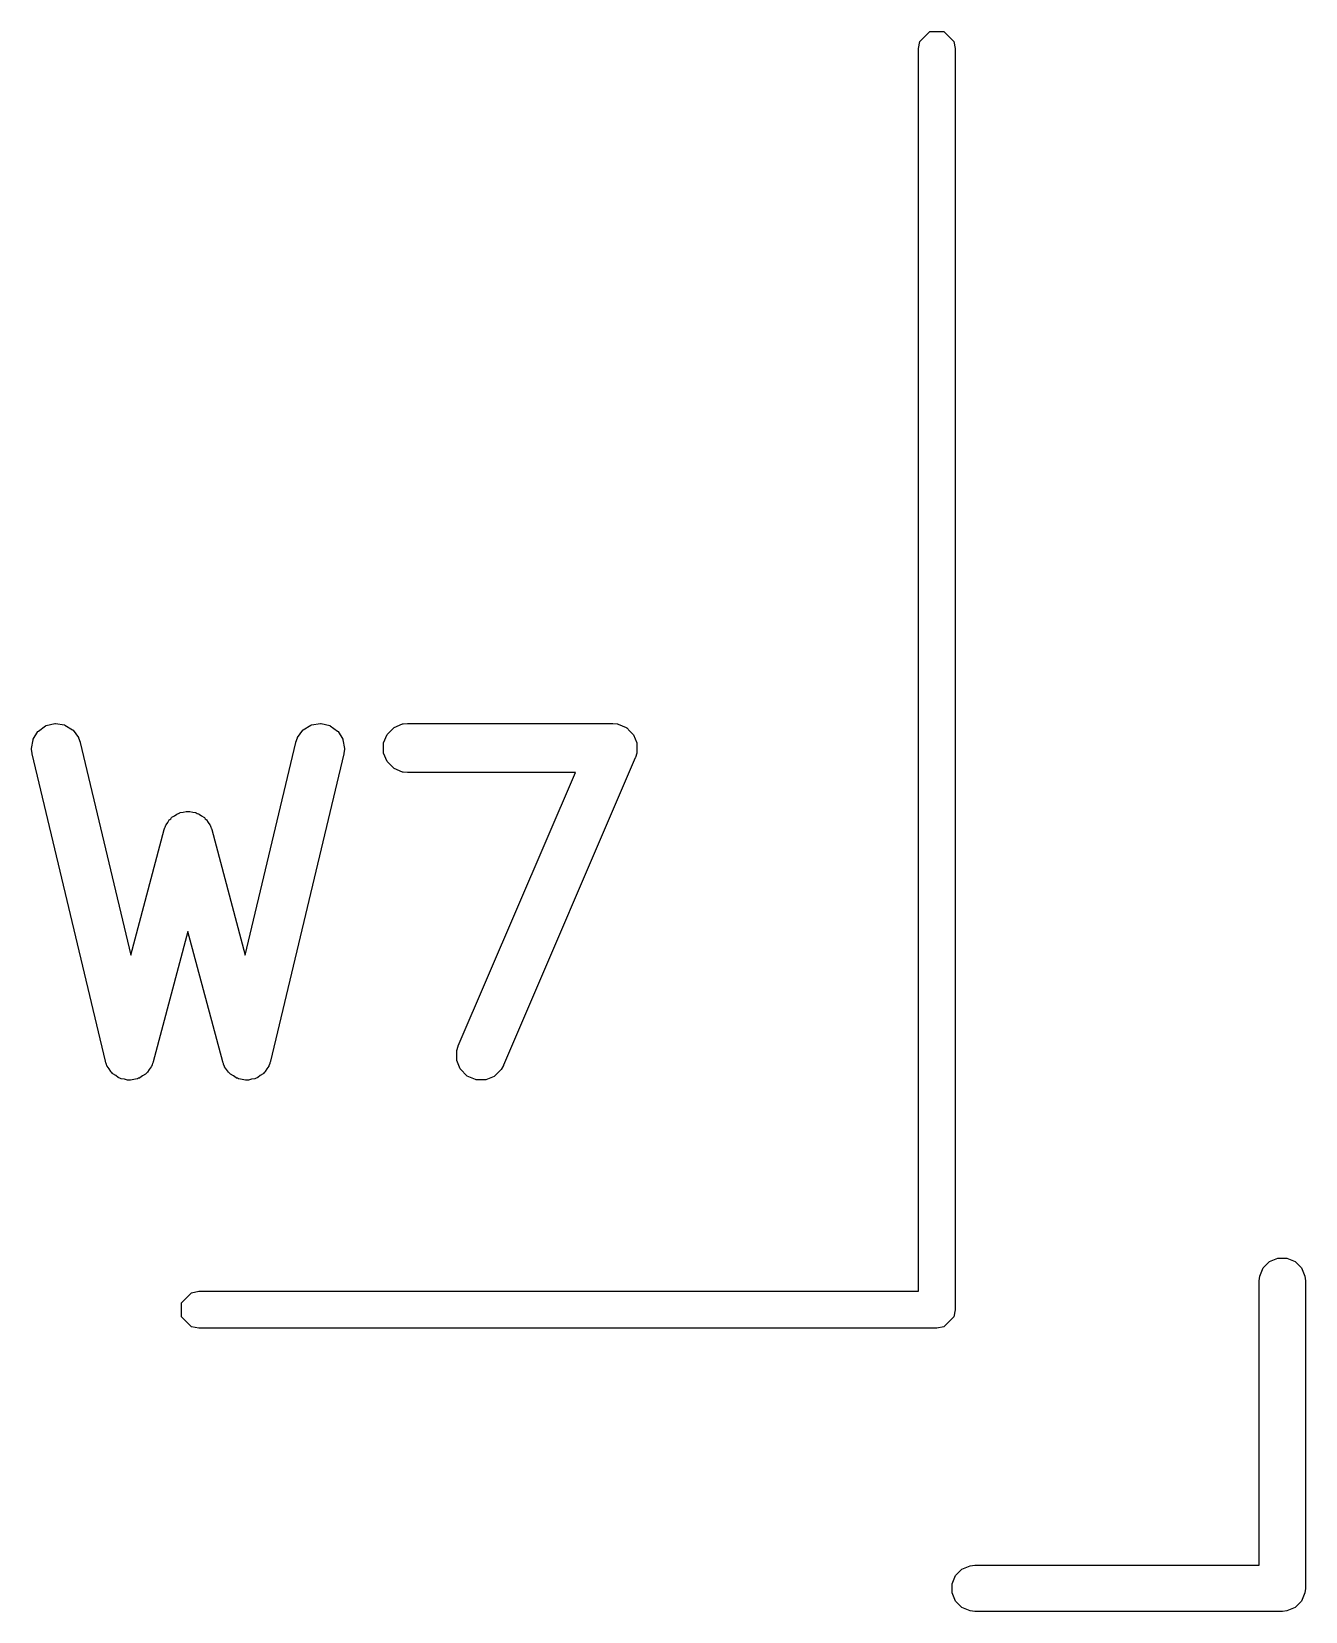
# Model space of a CAD drawing. Header units: millimetres. Extents: x 73 to 173, y -160 to -92.
# Drawn here: x 139.77 to 143.91, y -138.44 to -133.31 of the extents above; entities that cross this region are included whole.
import ezdxf

# ---------------------------------------------------------------- set-up
doc = ezdxf.new("R2010")
doc.units = ezdxf.units.MM
doc.layers.add('F.Silkscreen', color=41, linetype='CONTINUOUS', true_color=0xf2eda1)

msp = doc.modelspace()

# ---------------------------------------------------------------- linework, layer by layer
at = {"layer": 'F.Silkscreen', "linetype": 'CONTINUOUS'}
for p, q in [((142.656967, -133.341339), (142.689439, -133.308867)), ((142.689439, -133.308867), (142.735361, -133.308867)), ((142.735361, -133.308867), (142.767833, -133.341339)), ((142.6524, -133.3643), (142.656967, -133.341339)), ((142.6524, -137.4043), (142.6524, -133.3643)), ((142.767833, -133.341339), (142.7724, -133.3643)), ((142.7724, -133.3643), (142.7724, -137.4643)), ((139.774456, -135.609408), (139.789792, -135.584486)), ((139.789792, -135.584486), (139.791119, -135.583055)), ((139.791119, -135.583055), (139.814826, -135.565898)), ((139.814826, -135.565898), (139.816599, -135.565085)), ((139.816599, -135.565085), (139.845067, -135.558307)), ((139.845067, -135.558307), (139.847017, -135.558234)), ((139.847017, -135.558234), (139.875912, -135.562867)), ((139.875912, -135.562867), (139.87774, -135.563546)), ((139.87774, -135.563546), (139.902662, -135.578882)), ((139.902662, -135.578882), (139.904093, -135.580209)), ((139.904093, -135.580209), (139.92125, -135.603916)), ((140.633951, -135.603916), (140.651108, -135.580209)), ((140.651108, -135.580209), (140.652539, -135.578882)), ((140.652539, -135.578882), (140.677461, -135.563546)), ((140.677461, -135.563546), (140.679289, -135.562867)), ((140.679289, -135.562867), (140.708184, -135.558234)), ((140.708184, -135.558234), (140.710134, -135.558307)), ((140.710134, -135.558307), (140.738602, -135.565086)), ((140.738602, -135.565086), (140.740375, -135.565899)), ((140.740375, -135.565899), (140.764082, -135.583055)), ((140.764082, -135.583055), (140.765409, -135.584486)), ((140.765409, -135.584486), (140.780745, -135.609408)), ((140.924907, -135.594538), (140.92599, -135.592915)), ((140.92599, -135.592915), (140.946682, -135.572223)), ((140.946682, -135.572223), (140.948305, -135.57114)), ((140.948305, -135.57114), (140.975341, -135.559941)), ((140.975341, -135.559941), (140.976764, -135.559584)), ((140.976764, -135.559584), (140.991396, -135.558143)), ((140.991396, -135.558143), (140.991886, -135.558119)), ((140.991886, -135.558119), (141.658552, -135.558119)), ((141.658552, -135.558119), (141.659042, -135.558143)), ((141.659042, -135.558143), (141.673674, -135.559584)), ((141.673674, -135.559584), (141.675096, -135.55994)), ((141.675096, -135.55994), (141.675125, -135.559952)), ((141.675125, -135.559952), (141.676049, -135.560148)), ((141.676049, -135.560148), (141.689055, -135.565722)), ((141.689055, -135.565722), (141.702134, -135.57114)), ((141.702134, -135.57114), (141.702917, -135.571663)), ((141.702917, -135.571663), (141.702952, -135.571678)), ((141.702952, -135.571678), (141.703365, -135.571962)), ((141.703365, -135.571962), (141.703756, -135.572223)), ((141.703756, -135.572223), (141.70378, -135.572247)), ((141.70378, -135.572247), (141.704555, -135.57278)), ((141.704555, -135.57278), (141.714407, -135.582875)), ((141.714407, -135.582875), (141.714408, -135.582875)), ((141.714408, -135.582875), (141.724448, -135.592915)), ((141.724448, -135.592915), (141.724972, -135.593701)), ((141.724972, -135.593701), (141.724994, -135.593723)), ((141.724994, -135.593723), (141.725253, -135.594121)), ((139.769127, -135.641599), (139.769144, -135.640131)), ((139.771115, -135.656167), (139.769127, -135.641599)), ((139.769144, -135.640131), (139.773777, -135.611236)), ((139.773777, -135.611236), (139.774456, -135.609408)), ((139.92125, -135.603916), (139.921926, -135.605218)), ((139.921926, -135.605218), (139.926716, -135.619118)), ((139.926716, -135.619118), (139.926853, -135.619589)), ((139.926853, -135.619589), (140.091514, -136.311169)), ((140.463684, -136.311169), (140.628348, -135.61959)), ((140.628348, -135.61959), (140.628485, -135.619119)), ((140.628485, -135.619119), (140.633275, -135.605218)), ((140.633275, -135.605218), (140.633951, -135.603916)), ((140.780745, -135.609408), (140.781424, -135.611236)), ((140.781424, -135.611236), (140.786057, -135.640131)), ((140.786074, -135.641599), (140.784086, -135.656167)), ((140.786057, -135.640131), (140.786074, -135.641599)), ((140.913327, -135.623487), (140.913708, -135.621574)), ((140.913327, -135.652751), (140.913327, -135.623487)), ((140.913708, -135.621574), (140.924907, -135.594538)), ((141.725253, -135.594121), (141.725532, -135.594539)), ((141.725532, -135.594539), (141.725544, -135.594568)), ((141.725544, -135.594568), (141.726058, -135.595358)), ((141.726058, -135.595358), (141.731325, -135.608526)), ((141.731325, -135.608526), (141.73673, -135.621574)), ((141.73673, -135.621574), (141.736913, -135.622497)), ((141.736913, -135.622497), (141.736927, -135.62253)), ((141.736927, -135.62253), (141.737022, -135.623044)), ((141.737022, -135.623044), (141.737111, -135.623487)), ((141.737111, -135.623487), (141.737111, -135.623517)), ((141.737111, -135.623517), (141.737284, -135.624446)), ((141.737284, -135.624446), (141.737111, -135.638626)), ((141.737111, -135.638626), (141.737111, -135.652751)), ((139.771205, -135.656649), (139.771115, -135.656167)), ((140.0093, -136.656649), (139.771205, -135.656649)), ((140.783996, -135.656649), (140.5459, -136.656649)), ((140.784086, -135.656167), (140.783996, -135.656649)), ((140.913708, -135.654664), (140.913327, -135.652751)), ((140.924907, -135.6817), (140.913708, -135.654664)), ((140.92599, -135.683323), (140.924907, -135.6817)), ((140.946682, -135.704015), (140.92599, -135.683323)), ((141.732084, -135.669633), (141.303513, -136.669633)), ((141.732255, -135.669173), (141.732084, -135.669633)), ((141.736694, -135.655157), (141.732255, -135.669173)), ((141.736927, -135.653701), (141.736694, -135.655157)), ((141.737111, -135.652751), (141.736927, -135.65367)), ((141.736927, -135.65367), (141.736927, -135.653701)), ((140.948305, -135.705098), (140.946682, -135.704015)), ((140.975341, -135.716297), (140.948305, -135.705098)), ((140.976764, -135.716654), (140.975341, -135.716297)), ((140.991396, -135.718095), (140.976764, -135.716654)), ((140.991886, -135.718119), (140.991396, -135.718095)), ((141.537228, -135.718119), (140.991886, -135.718119)), ((141.156449, -136.606605), (141.537228, -135.718119)), ((140.24322, -135.851697), (140.24727, -135.850616)), ((140.24727, -135.850616), (140.250903, -135.848514)), ((140.250903, -135.848514), (140.252748, -135.847886)), ((140.252748, -135.847886), (140.262245, -135.846623)), ((140.262245, -135.846623), (140.271497, -135.844157)), ((140.271497, -135.844157), (140.273443, -135.844032)), ((140.273443, -135.844032), (140.277596, -135.844583)), ((140.277596, -135.844583), (140.281758, -135.844031)), ((140.281758, -135.844031), (140.283704, -135.844156)), ((140.283704, -135.844156), (140.292964, -135.846625)), ((140.292964, -135.846625), (140.302452, -135.847886)), ((140.302452, -135.847886), (140.304298, -135.848515)), ((140.304298, -135.848515), (140.307923, -135.850613)), ((140.307923, -135.850613), (140.31198, -135.851696)), ((140.20045, -135.902753), (140.201536, -135.899854)), ((140.201536, -135.899854), (140.201653, -135.898979)), ((140.201653, -135.898979), (140.202281, -135.897137)), ((140.202281, -135.897137), (140.203062, -135.895785)), ((140.203062, -135.895785), (140.205614, -135.888985)), ((140.205614, -135.888985), (140.206325, -135.887702)), ((140.206325, -135.887702), (140.212145, -135.880097)), ((140.212145, -135.880097), (140.216944, -135.87181)), ((140.216944, -135.87181), (140.218231, -135.870345)), ((140.218231, -135.870345), (140.221561, -135.867795)), ((140.221561, -135.867795), (140.224112, -135.864464)), ((140.224112, -135.864464), (140.225576, -135.863177)), ((140.225576, -135.863177), (140.233864, -135.858377)), ((140.233864, -135.858377), (140.24147, -135.852557)), ((140.24147, -135.852557), (140.24322, -135.851697)), ((140.31198, -135.851696), (140.31373, -135.852557)), ((140.31373, -135.852557), (140.321335, -135.858378)), ((140.321335, -135.858378), (140.329623, -135.863177)), ((140.329623, -135.863177), (140.331089, -135.864465)), ((140.331089, -135.864465), (140.333638, -135.867796)), ((140.333638, -135.867796), (140.336968, -135.870345)), ((140.336968, -135.870345), (140.338256, -135.87181)), ((140.338256, -135.87181), (140.343053, -135.880095)), ((140.343053, -135.880095), (140.348876, -135.887703)), ((140.348876, -135.887703), (140.349587, -135.888986)), ((140.349587, -135.888986), (140.352135, -135.895781)), ((140.352135, -135.895781), (140.352918, -135.897133)), ((140.352918, -135.897133), (140.353548, -135.898982)), ((140.353548, -135.898982), (140.353664, -135.899861)), ((140.353664, -135.899861), (140.354749, -135.902752)), ((140.091514, -136.311169), (140.200301, -135.90322)), ((140.200301, -135.90322), (140.20045, -135.902753)), ((140.354749, -135.902752), (140.354899, -135.90322)), ((140.354899, -135.90322), (140.463684, -136.311169)), ((140.277599, -136.234317), (140.164423, -136.658732)), ((140.390777, -136.658732), (140.277599, -136.234317)), ((141.151606, -136.622531), (141.151839, -136.621082)), ((141.151839, -136.621082), (141.156278, -136.607065)), ((141.156278, -136.607065), (141.156449, -136.606605)), ((140.009437, -136.65712), (140.0093, -136.656649)), ((140.011003, -136.661666), (140.009437, -136.65712)), ((140.011177, -136.662972), (140.011003, -136.661666)), ((140.011805, -136.664816), (140.011177, -136.662972)), ((140.012506, -136.666027), (140.011805, -136.664816)), ((140.014227, -136.67102), (140.012506, -136.666027)), ((140.014903, -136.672322), (140.014227, -136.67102)), ((140.021142, -136.680943), (140.014903, -136.672322)), ((140.160966, -136.668016), (140.159111, -136.672966)), ((140.161697, -136.666831), (140.160966, -136.668016)), ((140.162376, -136.665001), (140.161697, -136.666831)), ((140.162584, -136.663702), (140.162376, -136.665001)), ((140.164273, -136.6592), (140.162584, -136.663702)), ((140.164423, -136.658732), (140.164273, -136.6592)), ((140.390926, -136.659199), (140.390777, -136.658732)), ((140.392615, -136.663704), (140.390926, -136.659199)), ((140.392824, -136.665004), (140.392615, -136.663704)), ((140.393503, -136.66683), (140.392824, -136.665004)), ((140.394231, -136.668013), (140.393503, -136.66683)), ((140.396089, -136.672967), (140.394231, -136.668013)), ((140.540296, -136.672323), (140.534058, -136.68094)), ((140.540973, -136.671019), (140.540296, -136.672323)), ((140.542691, -136.666031), (140.540973, -136.671019)), ((140.543393, -136.66482), (140.542691, -136.666031)), ((140.544024, -136.66297), (140.543393, -136.66482)), ((140.544197, -136.661662), (140.544024, -136.66297)), ((140.545763, -136.657121), (140.544197, -136.661662)), ((140.5459, -136.656649), (140.545763, -136.657121)), ((141.151249, -136.651792), (141.151606, -136.622531)), ((141.151607, -136.65371), (141.151249, -136.651792)), ((141.162475, -136.68088), (141.151607, -136.65371)), ((141.303298, -136.670073), (141.29621, -136.682954)), ((141.303513, -136.669633), (141.303298, -136.670073)), ((140.026468, -136.690142), (140.021142, -136.680943)), ((140.027756, -136.691607), (140.026468, -136.690142)), ((140.03023, -136.693501), (140.027756, -136.691607)), ((140.032061, -136.69603), (140.03023, -136.693501)), ((140.033491, -136.697356), (140.032061, -136.69603)), ((140.042548, -136.702928), (140.033491, -136.697356)), ((140.050994, -136.709394), (140.042548, -136.702928)), ((140.052745, -136.710255), (140.050994, -136.709394)), ((140.055754, -136.711057), (140.052745, -136.710255)), ((140.058413, -136.712693), (140.055754, -136.711057)), ((140.060242, -136.713371), (140.058413, -136.712693)), ((140.070746, -136.715055), (140.060242, -136.713371)), ((140.081021, -136.717795), (140.070746, -136.715055)), ((140.082968, -136.71792), (140.081021, -136.717795)), ((140.086054, -136.717509), (140.082968, -136.71792)), ((140.089136, -136.718004), (140.086054, -136.717509)), ((140.091086, -136.717931), (140.089136, -136.718004)), ((140.101441, -136.715464), (140.091086, -136.717931)), ((140.111975, -136.714066), (140.101441, -136.715464)), ((140.113823, -136.713437), (140.111975, -136.714066)), ((140.11652, -136.711875), (140.113823, -136.713437)), ((140.119554, -136.711153), (140.11652, -136.711875)), ((140.121328, -136.710339), (140.119554, -136.711153)), ((140.129946, -136.7041), (140.121328, -136.710339)), ((140.139147, -136.698775), (140.129946, -136.7041)), ((140.140613, -136.697487), (140.139147, -136.698775)), ((140.142508, -136.69501), (140.140613, -136.697487)), ((140.145034, -136.693183), (140.142508, -136.69501)), ((140.146362, -136.691752), (140.145034, -136.693183)), ((140.151938, -136.682687), (140.146362, -136.691752)), ((140.158399, -136.674249), (140.151938, -136.682687)), ((140.159111, -136.672966), (140.158399, -136.674249)), ((140.396801, -136.67425), (140.396089, -136.672967)), ((140.403267, -136.682697), (140.396801, -136.67425)), ((140.408839, -136.691752), (140.403267, -136.682697)), ((140.410166, -136.693183), (140.408839, -136.691752)), ((140.412693, -136.695012), (140.410166, -136.693183)), ((140.414588, -136.697487), (140.412693, -136.695012)), ((140.416053, -136.698775), (140.414588, -136.697487)), ((140.425257, -136.704103), (140.416053, -136.698775)), ((140.433873, -136.710339), (140.425257, -136.704103)), ((140.435646, -136.711153), (140.433873, -136.710339)), ((140.43868, -136.711875), (140.435646, -136.711153)), ((140.441378, -136.713437), (140.43868, -136.711875)), ((140.443224, -136.714066), (140.441378, -136.713437)), ((140.453762, -136.715466), (140.443224, -136.714066)), ((140.464114, -136.717931), (140.453762, -136.715466)), ((140.466064, -136.718004), (140.464114, -136.717931)), ((140.469142, -136.717509), (140.466064, -136.718004)), ((140.472233, -136.717921), (140.469142, -136.717509)), ((140.474181, -136.717796), (140.472233, -136.717921)), ((140.484466, -136.715052), (140.474181, -136.717796)), ((140.494958, -136.713371), (140.484466, -136.715052)), ((140.496787, -136.712692), (140.494958, -136.713371)), ((140.499438, -136.71106), (140.496787, -136.712692)), ((140.502455, -136.710256), (140.499438, -136.71106)), ((140.504206, -136.709395), (140.502455, -136.710256)), ((140.512655, -136.702926), (140.504206, -136.709395)), ((140.521709, -136.697356), (140.512655, -136.702926)), ((140.52314, -136.696029), (140.521709, -136.697356)), ((140.524967, -136.693503), (140.52314, -136.696029)), ((140.527444, -136.691608), (140.524967, -136.693503)), ((140.528732, -136.690142), (140.527444, -136.691608)), ((140.534058, -136.68094), (140.528732, -136.690142)), ((141.163539, -136.682515), (141.162475, -136.68088)), ((141.183978, -136.703459), (141.163539, -136.682515)), ((141.185587, -136.704563), (141.183978, -136.703459)), ((141.212485, -136.71609), (141.185587, -136.704563)), ((141.214393, -136.716494), (141.212485, -136.71609)), ((141.243654, -136.716851), (141.214393, -136.716494)), ((141.245572, -136.716493), (141.243654, -136.716851)), ((141.272742, -136.705625), (141.245572, -136.716493)), ((141.274377, -136.704561), (141.272742, -136.705625)), ((141.295321, -136.684122), (141.274377, -136.704561)), ((141.29621, -136.682954), (141.295321, -136.684122)), ((143.762341, -137.355368), (143.77354, -137.328332)), ((143.77354, -137.328332), (143.794232, -137.30764)), ((143.794232, -137.30764), (143.821268, -137.296441)), ((143.821268, -137.296441), (143.850532, -137.296441)), ((143.850532, -137.296441), (143.877568, -137.30764)), ((143.877568, -137.30764), (143.89826, -137.328332)), ((143.89826, -137.328332), (143.909459, -137.355368)), ((143.7609, -137.37), (143.762341, -137.355368)), ((143.7609, -138.295), (143.7609, -137.37)), ((143.909459, -137.355368), (143.9109, -137.37)), ((143.9109, -137.37), (143.9109, -138.37)), ((140.256967, -137.441339), (140.289439, -137.408867)), ((140.256967, -137.487261), (140.256967, -137.441339)), ((140.289439, -137.408867), (140.3124, -137.4043)), ((140.3124, -137.4043), (142.6524, -137.4043)), ((140.289439, -137.519733), (140.256967, -137.487261)), ((142.767833, -137.487261), (142.735361, -137.519733)), ((142.7724, -137.4643), (142.767833, -137.487261)), ((140.3124, -137.5243), (140.289439, -137.519733)), ((142.7124, -137.5243), (140.3124, -137.5243)), ((142.735361, -137.519733), (142.7124, -137.5243)), ((142.77354, -138.328332), (142.794232, -138.30764)), ((142.794232, -138.30764), (142.821268, -138.296441)), ((142.821268, -138.296441), (142.8359, -138.295)), ((142.8359, -138.295), (143.7609, -138.295)), ((142.762341, -138.355368), (142.77354, -138.328332)), ((142.762341, -138.384632), (142.762341, -138.355368)), ((142.77354, -138.411668), (142.762341, -138.384632)), ((142.794232, -138.43236), (142.77354, -138.411668)), ((143.89826, -138.411668), (143.877568, -138.43236)), ((143.909459, -138.384632), (143.89826, -138.411668)), ((143.9109, -138.37), (143.909459, -138.384632)), ((142.821268, -138.443559), (142.794232, -138.43236)), ((142.8359, -138.445), (142.821268, -138.443559)), ((143.8359, -138.445), (142.8359, -138.445)), ((143.850532, -138.443559), (143.8359, -138.445)), ((143.877568, -138.43236), (143.850532, -138.443559))]:
    msp.add_line(p, q, dxfattribs=at)

doc.saveas('drawing.dxf')
